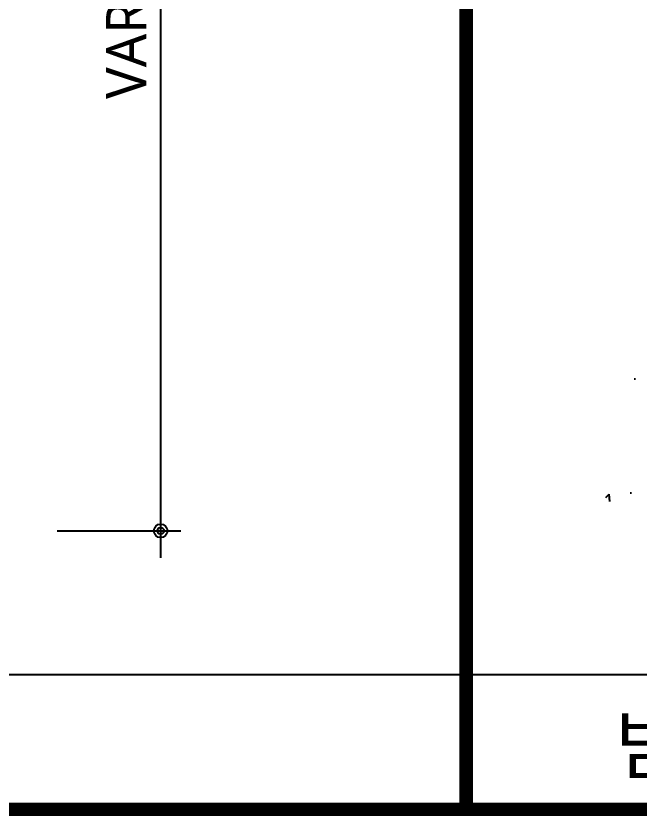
# Model space of a CAD drawing. Extents: x -256 to 8104, y -176 to 5714.
# Drawn here: x 4231 to 4694, y 2764 to 3359 of the extents above; entities that cross this region are included whole.
import ezdxf
from ezdxf.enums import TextEntityAlignment as Align

# ---------------------------------------------------------------- set-up
doc = ezdxf.new("R2010")
doc.units = 0
doc.header["$LTSCALE"] = 30
doc.layers.get('0').update_dxf_attribs({"linetype": 'CONTINUOUS'})
doc.layers.get('DEFPOINTS').update_dxf_attribs({"linetype": 'CONTINUOUS'})
for name, color, linetype in [('DIM', 7, 'CONTINUOUS'), ('TIT', 3, 'CONTINUOUS'), ('해치', 8, 'CONTINUOUS')]:
    doc.layers.add(name, color=color, linetype=linetype)
doc.styles.add('돋움', font='malgun.ttf')
doc.dimstyles.new('10', dxfattribs={"dimscale": 10, "dimtxt": 3, "dimasz": 1, "dimexe": 1.5, "dimexo": 2, "dimgap": 1, "dimtad": 1, "dimdec": 0, "dimlunit": 6, "dimtxsty": '돋움', "dimblk": 'DIMDOT', "dimcen": -1, "dimdle": 1.5, "dimclrt": 3, "dimazin": 3, "dimtfac": 1, "dimtdec": 0, "dimtix": 1, "dimtmove": 2, "dimatfit": 3, "dimldrblk": 'DIMDOT', "dimarcsym": 0})

# ---------------------------------------------------------------- blocks, each defined once
blk = doc.blocks.new('DIMDOT')
at = {"linetype": 'Continuous'}
blk.add_line((-2, 0), (2, 0), dxfattribs=at)
for radius in [0.5, 0.25]:
    blk.add_circle((0, 0), radius, dxfattribs=at)
blk = doc.blocks.new('*D372')
at = {"layer": 'DEFPOINTS', "color": 0}
for p in [(142596.8276810208, 4011.201747303458), (142596.8276810208, 3286.201747303458), (142693.7274855263, 3286.201747303458)]:
    blk.add_point(p, dxfattribs=at)
at = {"layer": 'DIM', "color": 0, "lineweight": -2, "ltscale": 10}
for p, q in [((142616.8276810208, 4011.201747303458), (142708.7274855263, 4011.201747303458)), ((142693.7274855263, 4001.201747303458), (142693.7274855263, 3296.201747303458)), ((142616.8276810208, 3286.201747303458), (142708.7274855263, 3286.201747303458))]:
    blk.add_line(p, q, dxfattribs=at)
at = {"layer": 'DIM', "color": 0, "lineweight": -2, "xscale": 10, "yscale": 10, "zscale": 10}
for p, rotation in [((142693.7274855263, 4011.201747303458), 90), ((142693.7274855263, 3286.201747303458), 270)]:
    blk.add_blockref('DIMDOT', p, dxfattribs=dict(at, rotation=rotation))
at = {"layer": 'DIM', "color": 3, "insert": (142668.4931105263, 3648.701747303458), "char_height": 30, "attachment_point": 5, "rotation": 90, "style": '돋움'}
blk.add_mtext('VAR.', dxfattribs=at)
blk = doc.blocks.new('CRAYON_14', base_point=(138355.5648458948, 310.1473658113382))
at = {"layer": '해치'}
h = blk.add_hatch(dxfattribs=at)
h.set_pattern_fill('AR-CONC', color=256, style=0)
h.set_pattern_definition([(49.99999999999999, (141595.1107981623, 1874.188452538645), (182.184668996004, -15.93908553890309), [19.05, -209.55]), (355, (141595.1107981623, 1874.188452538645), (-35.24282597566699, 191.05664288218), [15.24, -167.64]), (100.451, (141610.2927981623, 1872.860202538645), (146.9425016659592, 175.1166878202919), [16.19, -178.09]), (46.1842, (141595.1107981623, 1924.988452538644), (271.0790408921299, -42.04232793272715), [28.575, -314.325]), (96.63560000000001, (141617.7006981623, 1921.484952538645), (237.4042344662371, 247.4255558900492), [24.285, -267.135]), (351.1840000000001, (141595.1107981623, 1924.988452538644), (237.4046058139339, 247.4251178605977), [22.86, -251.46]), (21, (141620.5107981623, 1912.288452538645), (151.6148798353833, -102.2655185167625), [19.05, -209.55]), (326.0000000000001, (141620.5107981623, 1912.288452538645), (61.80202834764707, 184.1879661223193), [15.24, -167.64]), (71.4514, (141633.1452981623, 1903.766352538645), (213.4164907701245, 81.92285771605745), [16.19, -178.09]), (37.50000000000001, (141595.1107981623, 1874.188452538645), (3.088603250591817, 84.55503887315311), [0, -165.608, 0, -170.18, 0, -168.275]), (7.499999999999999, (141595.1107981623, 1874.188452538645), (66.81966251030575, 100.1805748181195), [0, -97.02799999999999, 0, -161.798, 0, -64.135]), (327.5, (141538.4687981623, 1874.188452538645), (135.5905951668714, -5.728743992673458), [0, -63.5, 0, -198.12, 0, -262.89]), (317.5, (141513.0687981623, 1874.188452538645), (148.129181386018, 25.42649103333301), [0, -82.55, 0, -131.572, 0, -186.69])])
h.paths.add_polyline_path([(144074.6889909376, 3307.94896966801), (144074.6889909376, 3410.932940044652), (143024.5037899713, 3410.932940044652), (143024.5037899713, 3307.94896966801)])
at = {"color": 8}
for p, q in [((140839.7228101328, 3179.391330320101), (142802.3096692764, 3179.391330320101)), ((142802.3096692764, 3179.391330320101), (144187.5475334389, 3179.391330320101))]:
    blk.add_line(p, q, dxfattribs=at)
at = {"color": 8, "const_width": 10}
for points in [[(142920.7288468689, 3079.391330320101), (142920.7288468689, 5848.541330320124)], [(138403.0017349796, 3079.391330320101), (144187.5475334389, 3079.391330320101)]]:
    blk.add_lwpolyline(points, dxfattribs=at)
at = {"layer": 'TIT', "style": '돋움'}
blk.add_text('받침대 (측면부)', height=42, dxfattribs=at).set_placement((143394.6465366712, 3106.274517637139), align=Align.RIGHT)
at = {"layer": 'DIM', "ltscale": 10}
dim = blk.add_linear_dim(base=(142693.7274855263, 3286.201747303458), p1=(142596.8276810208, 4011.201747303458), p2=(142596.8276810208, 3286.201747303458), angle=90, text='VAR.', dimstyle='10', override={"dimtxsty": '돋움'}, dxfattribs=at)
dim.commit()
dim.dimension.update_dxf_attribs({"geometry": '*D372', "text_midpoint": (142668.4931105263, 3648.701747303458)})

msp = doc.modelspace()

# ---------------------------------------------------------------- block references
msp.add_blockref('CRAYON_14', (0, 0))

doc.saveas('drawing.dxf')
